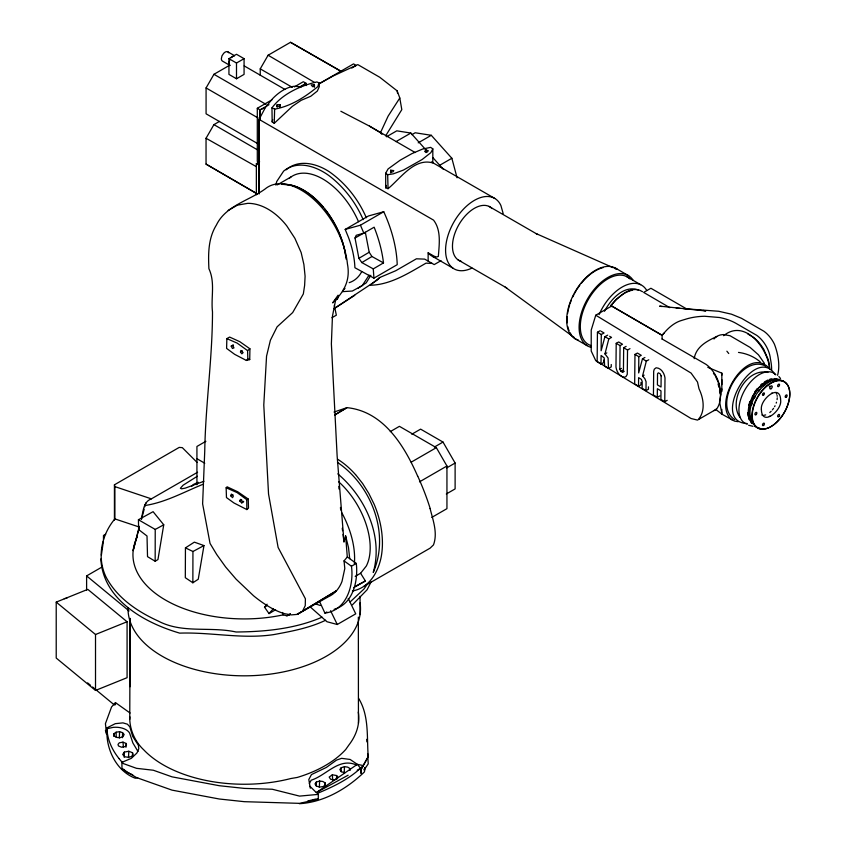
<?xml version="1.0" encoding="UTF-8"?>
<svg xmlns="http://www.w3.org/2000/svg" width="846" height="846" viewBox="0 0 846 846"><rect width="100%" height="100%" fill="white"/><g stroke="black" fill="none" stroke-linecap="round" stroke-linejoin="round"><path stroke-width="1.27" d="M130.083 686.719L130.104 618.352L129.755 719.396C130.21 730.997 135.455 742.206 143.979 750.074A114.527 66.125 0 0 0 290.781 778.542L297.316 777.432A114.527 66.125 0 0 0 345.75 749.461L348.912 744.977A114.527 66.125 0 0 0 358.302 712.057M432.824 148.875L432.803 162.929C414.519 157.589 400.539 178.347 388.05 188.69L385.702 187.801L385.681 173.24L388.071 168.957L400.2 160.169L411.917 153.623L422.651 149.033L430.656 147.373L432.824 148.875L430.868 152.629L422.133 159.524L403.447 170.067L393.379 173.832L387.669 174.71L385.681 173.24M662.101 339.183L662.101 335.291L664.004 333.144A33.396 19.511 -59.4 0 1 681.4 320.507L686.487 318.953A42.818 24.735 0 0 1 704.612 316.256L719.47 317.504A42.818 24.735 0 0 1 735.512 323.077L756.832 335.407A22.102 12.764 60 0 1 770.452 359A47.397 27.368 60 0 1 771.637 369.914M721.828 375.212L721.828 373.149L707.795 367.333M738.188 421.699L734.508 421.118L721.828 414.117L721.828 409.369M721.828 391.476L721.828 373.149M155.167 561.236L155.23 529.437L138.427 519.74L138.638 529.575L147.014 536.004L147.521 556.657L155.167 561.236L157.948 559.555L163.743 524.795L153.094 511.682L138.427 519.74M192.856 582.778L192.941 551.497L203.971 545.575L198.25 579.246L192.856 582.778L185.316 577.702L185.443 547.87L194.347 542.149L203.971 545.575M721.828 414.117L715.705 409.39M113.819 736.369L113.829 733.736L116.166 732.192L119.603 731.684L122.533 732.604L124.129 734.487L123.241 736.274L120.534 737.606L117.203 737.501L114.337 736.2L113.829 733.736M611.246 364.51L611.224 366.91L608.464 368.422L608.094 358.059L604.975 353.903L608.792 338.939L611.552 337.417L609.617 336.285M648.459 386.855L648.438 389.255L645.995 390.609L646.069 381.768L644.927 378.775L642.548 375.973L646.323 361.115L648.776 359.772M600.195 330.712L597.445 332.235L597.139 361.739L600.998 364.013L603.748 362.49L603.78 360.047M600.998 364.013L601.083 355.457L604.224 357.921L604.604 366.149L608.464 368.422M597.445 332.235L601.295 334.508L601.125 350.752L604.932 336.655L607.692 335.143M616.205 343.317L615.973 367.069C616.565 371.531 619.431 376.491 624.211 377.263L625.998 376.597L627.267 374.355L627.531 350.011L623.671 347.738L623.428 371.257L622.455 372.272L620.626 370.992L619.822 369.12L620.065 345.602L616.205 343.317L618.659 341.974L622.508 344.248L620.065 345.602M634.976 354.411L638.825 356.684L641.279 355.341L637.419 353.057L634.976 354.411L634.669 383.915L638.529 386.188L640.972 384.845L641.004 382.403M638.529 386.188L638.614 377.644L641.416 379.41L642.199 381.567L642.135 388.325L645.995 390.609M638.825 356.684L638.656 372.938L642.463 358.841L644.916 357.488M659.743 395.928L657.289 397.282L657.374 388.726L660.99 390.863L660.906 399.418L664.755 401.691L667.208 400.348M664.755 401.691L664.998 377.94C664.406 373.319 661.265 367.999 656.136 367.767L654.307 369.163L653.683 371.246L653.44 395.008L657.289 397.282M126.001 747.208L126.054 743.433L122.977 742.143L119.297 742.83L118.006 744.406L118.461 745.939L121.56 747.219L125.303 746.521L126.509 744.966L126.054 743.433M316.277 785.966L316.341 782.085L319.619 781.017L322.834 781.482L325.192 782.941L325.234 784.813L323.32 786.547L320.074 787.013L316.52 786.198L314.998 783.914L316.341 782.085M341.139 771.605L341.202 767.734L344.47 766.666L347.695 767.132L350.054 768.591L350.085 770.463M249.729 359.561L249.919 348.795L239.82 341.689L229.636 337.078L226.855 338.612L226.601 348.404L234.638 354.326L246.387 360.459L249.729 359.561L247.836 359.095L246.387 360.459M325.107 786.706L325.192 782.941M124.203 757.329L124.341 752.105L128.804 751.259L132.536 752.739L133.097 754.632L131.648 756.514L128.571 757.255L125.081 756.863L122.681 754.526L124.341 752.105M277.15 107.273L277.224 104.629L280.079 104.735L279.963 107.283M274.241 123.315L274.633 109.134L271.968 107.876C282.257 93.938 300.288 85.774 316.859 81.946L319.175 82.929L319.302 86.652L317.313 91.072L310.694 96.307L301.187 100.304L292.399 106.3L274.241 123.315L272.169 121.877L271.968 107.876M132.42 756.504L132.536 752.739M336.497 779.335L336.613 775.539L332.341 774.788L329.189 777.062L330.575 779.219L334.265 779.938L337.332 778.658L337.787 776.945L336.613 775.539M106.723 732.266L106.638 734.413L105.422 730.288M319.344 787.467L319.619 781.017M344.206 773.117L344.47 766.666M138.014 751.512L132.864 742.936L129.618 733.112A14.615 8.428 0 0 0 113.1 727.37L106.882 728.766L106.638 734.413L105.422 723.668L111.556 706.97L115.447 702.603L130.073 713.019M119.318 738.093L119.603 731.684M128.497 757.625L128.804 751.259M129.755 719.396L129.882 716.848M390.609 172.753L390.746 170.194L393.781 170.606L392.978 171.928L390.81 171.918L390.746 170.194L391.053 172.69M777.263 397.832L777.093 399.629M748.573 408.206C747.674 413.747 748.234 420.811 753.479 424.079M101.383 555.124L103.392 541.218M749.979 404.695L754.072 394.87M385.702 187.801L386.146 185.411M365.292 767.428L364.415 771.912C346.976 788.768 323.881 802.346 299.315 803.7M280.079 104.735L279.719 106.342L276.854 106.247L277.224 104.629M272.169 121.877L272.708 119.54M275.881 185.115L276.705 181.552L283.632 171.104C297.676 159.64 316.901 166.482 329.824 176.264C344.354 187.601 355.902 202.68 363.146 219.632M750.148 403.722C748.562 409.559 747.769 416.592 751.756 421.668M139.326 526.36L133.15 550.651L139.199 527.946M141.271 518.693C143.429 511.597 143.048 501.868 151.371 498.854L197.573 472.258M775.898 379.484C758.302 382.73 739.51 414.18 756.895 427.124M240.465 352.063L240.899 350.434L243.109 352.613L241.871 353.84L240.465 352.063L242.252 350.72M141.494 519.307L144.158 509.271M144.835 506.743L145.829 503.01M748.985 405.974L750.349 401.448M335.513 300.097L337.617 298.754L338.072 295.212L332.668 302.879C344.163 291.859 350.561 280.28 347.431 263.867A65.935 38.07 60 0 0 313.993 199.561A65.935 38.07 60 0 0 265.01 189.06C248.819 200.756 225.734 205.673 216.396 225.036C208.201 238.234 208.169 253.684 208.909 268.7C215.402 282.553 210.802 297.454 212.494 311.941C212.452 358.429 205.515 404.568 204.743 451.087L202.617 503.856L210.041 543.428L216.735 554.532L225.618 566.968L236.097 579.182L253.536 595.753A66.527 25.496 47.1 0 0 284.637 613.71L291.352 614.894L297.115 614.408L328.428 596.705A69.361 40.048 60 0 0 342.027 581.35L344.798 568.544L344.047 560.898L347.294 556.964L345.623 535.909L343.973 541.852L343.032 534.439M364.668 767.861L364.066 770.05L368.232 763.822L367.608 753.5M748.668 405.509L749.905 401.448M721.828 388.917L719.555 401.734L721.828 413.197M664.004 333.144L662.101 335.291L611.647 306.041L595.753 315.22L591.217 330.077L591.217 351.048L595.753 360.66L691.097 418.527L697.506 420.081L716.541 409.094A37.15 21.446 60 0 0 719.745 388.028A22.102 12.764 60 0 0 706.114 364.415L662.101 339.003M751.544 405.266L752.168 403.331M776.205 403.119L776.512 402.199M229.678 60.278L228.949 62.234L228.938 74.395L236.499 78.763L244.071 74.395L244.071 58.66L236.499 54.292L228.938 58.66L229.224 64.539L230.049 65.48L222.477 61.113A5.351 3.088 -60 0 1 221.366 58.66L221.969 55.857L223.704 53.277A5.351 3.088 -60 0 1 228.653 52.78M319.175 82.929L317.747 86.673C305.258 96.962 290.77 106.31 274.633 109.134M694.164 358.693C696.068 346.627 706.96 341.107 716.911 336.412M239.767 500.98L240.465 499.373L242.39 501.255L241.692 502.862L239.767 500.98L241.639 499.51M355.013 238.001L356.208 235.304L363.843 233.136L374.144 227.193A100.79 58.194 60 0 1 383.492 262.905L373.266 268.891L361.834 262.577L358.894 258.326L355.013 238.001L365.324 232.269L369.194 252.245L371.933 256.497L383.492 262.905M294.334 86.905L303.312 81.724L306.051 83.299L301.25 86.821L294.144 86.292A40.671 23.487 -60 0 0 272.475 98.802L265.454 107.421L259.088 119.381L259.088 193.766L259.088 119.381L433.554 220.129C441.401 230.26 439.211 244.494 438.344 256.444L436.525 257.004L434.061 256.158L428.139 252.806L428.139 261.118M381.927 134.366L380.467 132.706L388.113 116.145L399.798 98.009L397.144 90.85L379.759 77.272L357.816 64.613L333.007 76.045L318.339 84.219M230.641 495.735L231.434 494.096L233.359 496.01L232.555 497.66L230.641 495.735L232.904 494.656M302.456 611.32L336.497 590.741L297.115 614.408L302.456 611.32L305.258 605.641L305.395 598.778L278.112 547.447L268.542 494.043L263.783 405.023L266.553 356.166L270.392 340.251L277.097 326.831L292.684 312.565L303.333 293.953L304.623 285.419L305.089 276.24L303.894 264.47L301.155 252.563L294.884 238.308L286.762 225.871A64.856 43.907 70.6 0 0 247.741 203.336L237.44 205.144L228.166 210.421M611.647 306.041L611.362 306.612L610.738 305.469L616.47 299.325L624.803 292.748A33.396 19.289 -60 0 1 635.642 289.533L639.661 290.21L642.526 291.722M371.14 581.815L367.079 589.789L352.465 604.774M754.421 398.149L755.404 396.288M309.35 783.618L311.169 780.213C326.27 775.475 338.982 757.233 356.251 764.932M752.284 396.954L757.709 388.684L764.414 382.466M774.576 406.672L775.063 405.784M604.478 311.275C610.801 299.452 623.682 284.7 638.487 289.977M358.524 698.204C369.364 715.705 366.699 737.056 368.232 756.652L361.327 768.982L360.988 773.413L360.618 768.358L357.34 764.34L350.128 759.454L341.615 758.333L336.528 760.099L326.323 767.459L311.455 774.576L308.811 779.526L310.292 788.25M368.232 756.652L361.327 768.982L360.618 768.358L357.213 770.23M258.146 143.873L206.075 113.808L206.075 87.942L213.953 74.3L229.636 65.248M256.983 193.671L206.043 164.124L206.043 138.258L213.922 124.626L219.516 121.39M260.24 75.336L260.24 68.864L268.108 55.233L290.516 42.3L341.202 71.36M370.844 275.299L366.233 282.828L358.218 288.148M369.099 275.087L362.278 285.588L352.348 291.035L342.471 291.637M755.087 393.21L758.206 388.991M367.576 583.782L363.939 589.07L350.033 602.024M385.66 135.825L401.808 109.642L399.798 98.009M754.621 392.121L757.265 388.578M773.582 408.29L772.387 409.898M341.202 767.734L339.859 769.564L341.382 771.838L344.935 772.662M425.855 150.006L424.65 151.571L427.262 152.09L428.309 150.715L425.855 150.006L426.109 152.608M611.679 304.92C616.808 298.014 623.893 292.071 632.427 290.167M758.502 391.539L759.771 389.921M355.214 576.39L360.597 573.25L366.307 566.048A60.584 34.982 60 0 0 338.516 481.649M267.114 604.213L264.512 607.153L269.039 613.614L273.374 608.665M191.619 486.461L193.353 484.515L198.123 482.252M441.009 260.674L434.199 264.608L424.692 259.119L416.422 258.802L395.748 270.731L379.674 277.53L377.528 279.857L334.339 308.452M759.454 387.595L766.275 382.022L773.107 379.706M771.15 411.262L769.775 412.552M226.146 487.782L227.119 486.82L237.737 491.79L248.238 499.024L248.502 508.097L246.842 509.567L233.982 502.989L226.464 497.575L226.146 487.782L237.134 492.605L246.746 499.648L246.842 509.567M343.254 290.104L344.988 288.401M243.384 501.329L241.692 502.862L243.711 501.689M763.504 385.945L764.932 384.687M760.723 384.909L762.257 383.576M379.674 277.53L370.114 285.261C390.566 284.88 408.798 273.015 426.003 263.159L432.084 263.392M352.422 591.005A73.253 47.334 66.7 0 0 364.055 586.236C373.245 579.87 378.374 569.284 380.848 558.635A74.215 48.582 65.6 0 0 380.89 526.677A73.803 48.359 65.5 0 0 374.112 504.184L368.845 493.493L362.617 483.51L355.532 474.532M231.275 57.644L232.724 56.471A5.351 3.088 -60 0 1 234.173 55.973M247.836 359.095L247.592 350.625L249.919 348.795M765.683 382.455L766.973 381.715M309.985 786.294L316.319 792.596L357.34 764.34L363.23 765.556C350.593 778.521 333.832 786.516 317.324 793.411L318.286 794.383L318.286 799.195L299.558 803.351L244.325 801.68L219.283 799.005L172.024 790.132L136.523 777.58L121.983 768.929L121.898 762.341L131.373 758.323L136.936 752.993L138.797 748.784L138.384 745.252L132.716 736.432L129.808 726.777L127.376 724.176L122.956 722.875L115.278 723.668L106.448 728.131M354.728 295.339L334.212 308.621M264.512 607.153L266.733 605.768M764.393 381.969L767.586 380.15M360.597 573.25L365.398 580.98L356.018 585.95M361.834 262.577L371.933 256.497M334.752 415.037L347.008 407.656C383.481 411.357 404.282 445.694 417.691 476.235M358.894 258.326L369.194 252.245M269.039 613.614L275.585 609.744M334.72 414.836L347.008 407.656L334.033 412.044M286.149 169.813C298.828 158.784 316.806 163.479 329.517 171.897C345.781 183.371 358.461 199.519 366.339 217.76M373.943 278.154L397.218 264.671A100.79 58.194 60 0 0 383.746 211.733L368.465 215.973L345.2 229.414L348.393 237.218A73.898 42.66 60 0 1 354.897 267.727L373.943 278.154L373.266 268.891M228.938 58.66L236.499 63.027L244.071 58.66M259.119 162.485L257.3 161.427L257.3 108.288L271.883 99.87M269.007 104.682L260.039 109.874L260.029 120.238L260.039 109.874L257.3 108.288M299.315 87.191L306.051 83.299L306.146 85.573M318.762 83.955L353.543 63.884L356.272 65.459L351.788 68.05M277.308 184.862L290.982 176.973M386.485 136.777L396.774 130.834L410.849 133.055L425.824 149.763M395.991 141.631L410.849 133.055M411.917 134.662L415.185 132.769L431.28 135.297L451.859 158.265L457.062 177.787M418.199 142.847L431.28 135.297M439.867 165.181L451.859 158.265M345.2 229.414L360.438 225.195L383.746 211.733M331.907 317.736L336.338 315.188L334.318 305.311M114.432 520.332L114.432 484.811L179.215 447.407L182.313 447.64L197.129 462.455M205.885 441.295L196.928 446.466L196.928 484.737M105.708 534.175L103.476 535.465L103.476 539.663M86.609 590.318L86.609 575.904L101.446 567.338M390.27 431.619L399.418 426.331L436.346 447.661L446.942 466.009L446.942 508.658L431.777 517.414M411.801 434.22L420.61 429.134L443.008 442.067L455.116 463.037L455.116 488.914L446.307 493.99M434.442 447.016L443.008 442.067M411.209 462.17L436.346 447.661M419.51 481.85L446.942 466.009M446.551 467.986L455.116 463.037M319.439 601.231L324.906 613.086C346.744 610.505 354.062 585.009 351.46 566.238L356.303 563.436L347.294 556.964M364.055 586.236L430.106 548.155L433.49 544.887C437.911 533.001 432.972 520.174 430.075 508.509M324.906 613.086L326.842 611.975M310.366 607.037L326.937 621.725L337.268 624.496L355.743 613.836L348.235 598.45M353.66 587.695L365.398 580.98M256.359 194.77L256.359 163.68L259.616 161.819M723.658 335.703C744.787 318.308 767.576 348.235 769.574 368.2M197.34 476.256L183.096 485.202L180.378 488.29L181.657 488.819L185.316 488.11L203.949 481.279M290.231 613.858L286.773 615.761L283.072 614.883A111.312 64.264 0 0 1 168.629 601.802A111.312 64.264 0 0 1 137.253 536.935M601.295 334.508L604.055 332.986L601.157 331.283M604.975 353.903L606.815 352.888M623.671 347.738L626.125 346.384M627.531 350.011L629.974 348.658M316.319 792.596L348.129 775.2M155.23 529.437L163.743 524.795M231.222 346.109L232.703 345.316L233.961 347.875L232.428 348.478L231.222 346.109L233.411 344.946M622.455 372.272L624.221 371.331M642.548 375.973L644.155 375.148M121.983 768.929L122.755 768.538M325.615 620.245C309.382 628.049 291.405 631.328 273.818 634.585C242.358 639.386 211.214 632.036 179.712 633.136C144.613 622.868 102.916 599.835 100.833 558.91M322.072 617.189C295.053 628.864 265.242 631.761 236.076 631.994C210.051 626.252 182.514 633.834 158.17 621.017C137.232 611.436 117.034 597.921 106.036 577.025C96.74 557.673 101.351 535.042 114.876 518.905L139.146 526.995M265.454 107.421L260.039 109.874L260.304 116.674M203.167 484.229C184.312 491.843 165.837 502.228 145.607 505.411L144.846 504.628M771.436 393.316L772.144 392.999M769.3 416.412L770.008 416.095M335.312 299.759L337.617 298.754L335.777 299.241L332.446 316.235L331.378 343.899L337.131 455.867L343.973 541.852M619.822 369.12L621.461 368.412M246.746 499.648L248.238 499.024M767.935 380.436L773.033 378.955L777.559 379.473M56.217 602.119L87.783 589.355L127.08 621.757L127.08 677.688L95.513 690.442L56.217 658.051L56.217 602.119L95.513 634.511L95.513 690.442M95.513 634.511L127.08 621.757M620.626 370.992L623.428 370.062M316.171 798.973L307.817 800.982M772.98 380.034L774.428 379.632M765.683 414.91L764.287 415.227M769.712 379.272L771.245 378.849M137.697 777.622L135.297 778.235C117.319 771.563 106.733 750.899 106.903 732.276M334.096 609.332C353.226 603.97 358.27 580.832 356.303 563.436M64.275 598.64L66.887 598.207M746.997 423.518C709.212 421.932 754.738 342.863 775.264 374.683M318.286 794.383L299.558 796.107L272.253 789.244L244.325 788.398L219.283 785.712L172.024 776.85L153.348 770.241L136.523 768.327L123.178 763.526L121.898 762.341M314.268 84.759L311.191 84.886L312.576 86.673L314.606 86.081L314.268 84.759L314.321 87.318M683.705 308.663L718.645 311.265L731.494 314.194L741.487 318.297L763.959 331.283A22.112 12.764 60 0 1 774.376 344.089A47.397 27.368 60 0 1 777.58 375.317M676.218 308.156L679.962 308.367M774.365 379.674L775.909 379.801M775.909 379.664C757.307 379.917 741.424 407.212 752.686 422.704M281.887 184.269L291.373 185.2A60.415 34.866 60 0 1 323.775 207.598C335.069 221.938 343.476 238.836 345.845 257.078M705.797 310.947L659.626 306.125L662.08 306.548M752.929 426.289L748.615 425.263M758.524 427.939L759.782 428.097M778.14 379.294L779.42 379.452M763.071 415.28L761.876 415.048M774.693 378.532L777.347 379.05M738.495 352.412C746.447 353.438 754.124 356.631 760.226 361.877M703.343 310.45L705.395 310.873M779.124 379.611L781.979 380.668M114.432 484.811L114.834 486.598L151.371 498.854M315.346 603.801L320.306 605.514M767.946 372.452C746.87 367.46 727.835 400.486 739.996 417.427M226.855 338.612L237.144 343.106L247.592 350.625M132.727 774.851L127.302 772.461L123.664 769.321M536.089 233.581L613.329 267.77M747.906 334.033L753.479 337.364A26.66 15.387 60 0 1 763.621 349.176M337.448 462.381C371.531 485.424 390.091 533.551 373.255 572.435C383.524 536.353 365.387 497.194 337.797 473.866M185.443 547.87L192.941 551.497M340.853 111.249L369.48 126.117L415.185 152.534M734.698 419.637C712.258 405.234 741.931 353.617 765.693 366.128M206.043 138.258L256.359 166.662M341.054 71.35L290.516 42.3M432.74 256.518L452.97 268.161M431.449 161.935L494.677 198.376M626.41 276.462L640.644 284.679M260.24 68.864L292.314 87.328M227.828 51.839L234.31 55.582M488.977 206.382L537.707 234.511M244.219 65.914L285.028 89.475M213.953 74.3L266.025 104.365M206.075 87.942L258.146 117.996M458.088 259.891L506.817 288.021M256.359 163.68L259.088 165.266M206.043 164.124L257.269 193.935M196.928 458.701L204.764 463.227M687.026 309.15L650.891 288.253L643.669 292.42L669.81 307.669M615.539 268.161L628.641 275.733M213.922 124.626L258.019 150.144M574.423 338.326L587.061 345.633M610.738 305.469L662.101 335.291M268.108 55.233L314.712 82.527M604.932 336.655L608.792 338.939M642.463 358.841L646.323 361.115M369.48 126.117L380.467 132.706M595.753 315.22L691.097 373.086L697.506 382.043L699.018 388.822A35.035 23.096 51.7 0 1 699.018 418.59L699.029 419.193M317.324 798.603L318.286 799.195M782.529 380.626L783.533 381.345M754.399 426.046L755.393 426.754M344.047 560.898L351.46 566.238M505.189 287.09L574.487 337.66M731.938 419.88C711.021 403.373 747.23 344.396 769.162 368.2M86.609 575.904L129.1 610.939M87.603 682.891L90.585 685.355M92.574 686.994L114.453 705.035M750.984 422.45L751.946 423.37M778.87 376.491L780.52 378.5M432.877 157.62L443.441 169.422M119 758.555L122.691 762.912M726.883 351.196L728.744 353.522M713.464 373.382L714.785 375.106M764.403 363.336L758.471 354.823L750.095 347.42L730.066 335.735L723.362 334.54L720.485 334.931A34.898 20.145 60 0 0 713.982 338.992M715.43 376.227L719.386 384.666L720.633 395.071M751.544 422.26L752.168 423.444M776.205 393.052L776.765 394.257M763.631 349.176L767.978 358.979A26.575 15.376 59.9 0 1 769.585 368.941M330.575 610.727L337.268 624.496M360.438 225.195L363.843 233.136M748.668 418.368L749.228 419.743M503.169 213.562L500.917 205.557A40.671 23.487 -60 0 0 467.679 205.144A40.671 23.487 -60 0 0 445.662 252.647A40.671 23.487 -60 0 0 471.941 268.087M718.074 383.904L719.015 387.394M345.623 535.909L348.499 547.563L349.726 558.698M282.575 612.472L283.072 614.883M397.144 90.85L397.567 93.303M750.159 416.888L750.381 418.463M748.128 416.19L747.811 412.679M777.104 395.526L777.199 396.288M342.249 528.274L342.567 530.738M106.882 728.766L107.4 733.514A131.014 75.622 0 0 0 119.032 758.555M719.534 390.725L719.745 392.893M122.977 742.143L123.442 747.409M338.791 486.376L339.003 489.009M340.462 507.41L340.674 510.032M332.341 774.788L332.711 779.97M366.752 739.309L366.9 741.889M387.669 174.71L388.05 188.69M358.355 617.104L358.44 723.288M114.834 486.598L114.845 519.529M721.828 379.632L721.828 384.644M360.058 596.398L360.058 614.566M236.499 63.027L236.499 78.763M122.533 732.604L122.533 737.733M116.166 732.192L116.166 737.31M115.447 702.603L115.447 704.771M341.731 512.591A69.361 40.048 60 0 1 354.358 563.785M769.649 386.093A1.713 0.983 -60 0 1 769.31 386.717M747.356 424.174A28.901 16.687 -60 0 1 744.914 389.805A28.901 16.687 -60 0 1 775.898 374.736M591.248 345.654A38.958 22.493 -60 0 1 588.372 299.442A38.958 22.493 -60 0 1 629.836 278.82M590.952 347.315A40.671 23.487 -60 0 1 588.932 296.597A40.671 23.487 -60 0 1 633.178 280.322M578.326 340.092A40.671 23.487 -60 0 1 574.423 292.98A40.671 23.487 -60 0 1 617.326 269.335M599.116 314.585A38.958 22.493 -60 0 1 623.777 286.17A38.958 22.493 -60 0 1 646.746 290.485M716.541 409.094A22.102 12.764 60 0 1 713.865 410.627M571.336 334.667A40.09 23.149 -60 0 1 570.067 332.764M569.009 330.606A40.09 23.149 -60 0 1 567.751 326.503M567.211 322.834A40.09 23.149 -60 0 1 567.211 316.795M567.571 313.591A40.09 23.149 -60 0 1 568.174 310.302M568.427 309.192A40.09 23.149 -60 0 1 569.686 304.708M570.067 303.577A40.09 23.149 -60 0 1 571.336 300.203M572.816 296.851A40.09 23.149 -60 0 1 573.916 294.651M574.487 293.562A40.09 23.149 -60 0 1 576.338 290.358M576.993 289.311A40.09 23.149 -60 0 1 579.785 285.271M581.265 283.357A40.09 23.149 -60 0 1 603.198 267.558M614.534 268.298A40.09 23.149 -60 0 1 616.385 269.366M461.482 261.456A30.932 17.861 -60 0 1 458.87 224.676A30.932 17.861 -60 0 1 492.034 208.539M360.058 602.87A116.24 67.109 0 0 1 248.766 675.774A116.24 67.109 0 0 1 128.021 608.063M337.491 459.156A72.872 45.896 65 0 1 355.5 474.585M417.765 476.203A67.511 14.424 65.5 0 1 430.202 508.636M434.939 257.396A40.671 23.487 -60 0 1 428.139 252.806M289.068 178.506A60.584 34.982 60 0 1 358.503 221.684M361.686 271.682A60.584 34.982 60 0 1 349.187 282.659M282.025 184.428A60.584 34.982 60 0 1 323.288 207.249M324.864 209.163A60.584 34.982 60 0 1 345.443 254.17M345.792 256.634A60.584 34.982 60 0 1 346.046 259.056M661.138 375.878L661.033 387.013L657.416 384.877L657.532 373.763L658.347 372.832L660.166 373.773L661.138 375.878M761.368 409.221C761.622 427.537 781.926 410.458 780.678 400.528C780.424 382.223 760.11 399.301 761.368 409.221M770.294 383.629L768.284 385.015A26.543 15.323 -60 0 0 755.499 426.024A26.543 15.323 -60 0 0 787.277 406.334A26.543 15.323 -60 0 0 772.387 382.477L770.294 383.629M290.39 614.281L286.773 615.761L290.411 614.281M775.433 423.36A26.755 15.45 -60 0 0 784.496 381.758A26.755 15.45 -60 0 0 752.686 409.253A26.755 15.45 -60 0 0 775.433 423.36M786.008 397.334A1.375 0.793 -60 0 0 787.066 395.219A1.375 0.793 -60 0 0 785.405 395.865A1.375 0.793 -60 0 0 786.008 397.334M778.51 386.537A1.375 0.793 -60 0 0 779.462 384.391A1.375 0.793 -60 0 0 777.791 385.194A1.375 0.793 -60 0 0 778.51 386.537M763.452 395.23A1.375 0.793 -60 0 0 764.287 393.073A1.375 0.793 -60 0 0 762.616 394.035A1.375 0.793 -60 0 0 763.452 395.23M755.964 414.688A1.375 0.793 -60 0 0 756.684 412.52A1.375 0.793 -60 0 0 755.013 413.641A1.375 0.793 -60 0 0 755.964 414.688M763.61 425.401A1.375 0.793 -60 0 0 764.202 423.243A1.375 0.793 -60 0 0 762.542 424.512A1.375 0.793 -60 0 0 763.61 425.401M771.277 388.621A1.713 0.983 -60 0 0 771.922 385.945A1.713 0.983 -60 0 0 769.871 387.637A1.713 0.983 -60 0 0 771.277 388.621M778.817 416.602A1.375 0.793 -60 0 0 779.293 414.466A1.375 0.793 -60 0 0 777.664 415.872A1.375 0.793 -60 0 0 778.817 416.602"/></g></svg>
